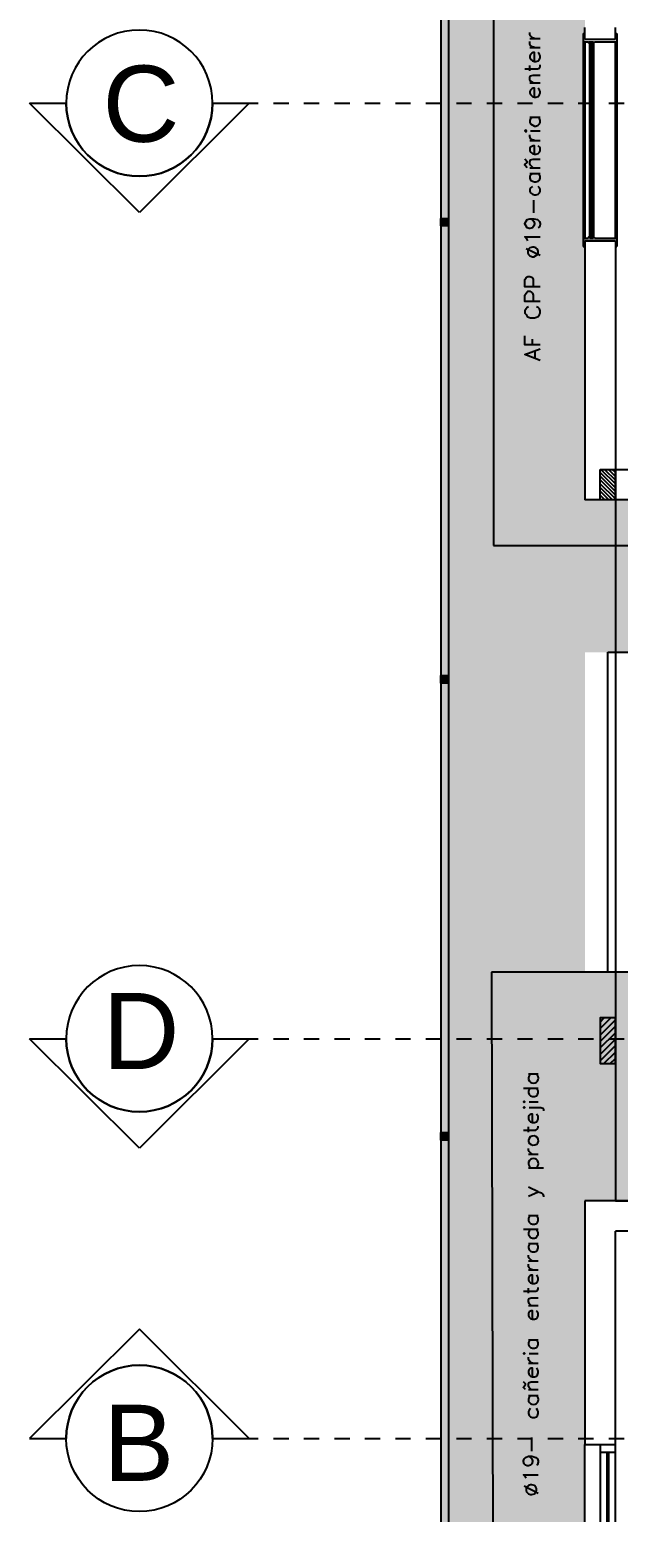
# Model space of a CAD drawing. Header units: metres. Extents: x -22 to 82, y -7 to 32.
# Drawn here: x -21.89 to -18.02, y 6.46 to 16.19 of the extents above; entities that cross this region are included whole.
import ezdxf

# ---------------------------------------------------------------- set-up
doc = ezdxf.new("R2010")
doc.units = ezdxf.units.M
doc.header["$LTSCALE"] = 2
doc.header["$MEASUREMENT"] = 0
doc.linetypes.add('BORDER', pattern=[44.45, 12.7, -6.35, 12.7, -6.35, 0, -6.35])
doc.linetypes.add('DASHDOT', pattern=[25.4, 12.7, -6.35, 0, -6.35])
doc.layers.get('0').update_dxf_attribs({"color": 252, "linetype": 'CONTINUOUS'})
for name, color, linetype in [('PDF2_-FADE-IS-AFMONT', 160, 'CONTINUOUS'), ('PDF2_-FADE-IS-TXT', 7, 'CONTINUOUS'), ('ZHATCH_VEREDA', 254, 'CONTINUOUS'), ('ZLINEA_DE_EJES', 6, 'BORDER'), ('ZSILUETAEDIFICIO', 253, 'CONTINUOUS')]:
    doc.layers.add(name, color=color, linetype=linetype)
doc.styles.add('5', font='arial.ttf', dxfattribs={"height": 5})

# ---------------------------------------------------------------- blocks, each defined once
blk = doc.blocks.new('SECCIÓN_-_EXTREMO_DE_SECCI')
for p, q in [((-0.006, 0.005983), (-0.012, 0)), ((0, 0), (-0.006, 0.005983)), ((-0.012, 0), (-0.01, 0)), ((-0.002, 0), (0, 0))]:
    blk.add_line(p, q)
blk.add_circle((-0.006, 0), 0.004)
blk.add_arc((-0.006, 0), 0.004, 0, 180)

msp = doc.modelspace()

# ---------------------------------------------------------------- hatches: boundary and pattern name
at = {"layer": 'PDF2_-FADE-IS-AFMONT'}
msp.add_hatch(color=256, dxfattribs=at).paths.add_polyline_path([(-18.5106, 3.0747), (-18.5022, 3.0747), (-18.4555, 20.5), (-18.464, 20.5)])
at = {"layer": 'ZHATCH_VEREDA'}
h = msp.add_hatch(color=256, dxfattribs=at)
h.dxf.hatch_style = 1
h.paths.add_polyline_path([(-19.1943, 20.5), (-18.2446, 20.5), (-18.2446, -1.5), (-19.1943, -1.5)])
h = msp.add_hatch(color=256, dxfattribs=at)
h.dxf.hatch_style = 1
h.paths.add_polyline_path([(-10.9944, 13.1), (-18.2444, 13.1), (-18.2444, 12.1), (-10.9944, 12.1)])
h = msp.add_hatch(color=256, dxfattribs=at)
h.dxf.hatch_style = 1
h.paths.add_polyline_path([(-10.9944, 10), (-18.2444, 10), (-18.2444, 8.5), (-10.9944, 8.5)])
at = {"layer": 'ZSILUETAEDIFICIO'}
h = msp.add_hatch(color=256, dxfattribs=at)
h.dxf.hatch_style = 1
h.paths.add_polyline_path([(-19.1388, 14.9472), (-19.1888, 14.9472), (-19.1888, 14.8972), (-19.1388, 14.8972)])
h = msp.add_hatch(dxfattribs=at)
h.set_pattern_fill('ANSI31', color=256, scale=0.14, angle=90)
h.set_pattern_definition([(135, (-13.149241, 114.654648), (-0.0123743687, -0.0123743687), [])])
h.paths.add_polyline_path([(-18.0444, 13.3), (-18.1444, 13.3), (-18.1444, 13.1), (-18.0444, 13.1)])
h = msp.add_hatch(color=256, dxfattribs=at)
h.dxf.hatch_style = 1
h.paths.add_polyline_path([(-19.1388, 11.9472), (-19.1888, 11.9472), (-19.1888, 11.8972), (-19.1388, 11.8972)])
h = msp.add_hatch(dxfattribs=at)
h.set_pattern_fill('_USER', color=256, scale=0.03, angle=225, pattern_type=0)
h.set_pattern_definition([(225, (-15.69437, 8.558854), (0.0212132, -0.0212132), [])])
h.paths.add_polyline_path([(-18.0444, 9.7), (-18.1444, 9.7), (-18.1444, 9.4), (-18.0444, 9.4)])
h = msp.add_hatch(color=256, dxfattribs=at)
h.dxf.hatch_style = 1
h.paths.add_polyline_path([(-19.1388, 8.9472), (-19.1888, 8.9472), (-19.1888, 8.8972), (-19.1388, 8.8972)])

# ---------------------------------------------------------------- linework, layer by layer
at = {"layer": 'PDF2_-FADE-IS-TXT'}
for points in [[(-18.5755, 16.1286), (-18.5883, 16.1328), (-18.601, 16.1455), (-18.6052, 16.154), (-18.6052, 16.1668)], [(-18.6052, 16.1286), (-18.5373, 16.1286)], [(-18.5755, 16.0691), (-18.5883, 16.0734), (-18.601, 16.0819), (-18.6052, 16.0903), (-18.6052, 16.1073)], [(-18.6052, 16.0691), (-18.5373, 16.0691)], [(-18.5755, 15.9757), (-18.5755, 16.0352), (-18.584, 16.0352), (-18.5925, 16.0309), (-18.601, 16.0224), (-18.6052, 16.0139), (-18.6052, 16.0012), (-18.601, 15.9927), (-18.5883, 15.98), (-18.5755, 15.9757), (-18.567, 15.9757), (-18.5501, 15.98), (-18.5416, 15.9927), (-18.5373, 16.0012), (-18.5373, 16.0139), (-18.5416, 16.0224), (-18.5501, 16.0352)], [(-18.6392, 15.929), (-18.5543, 15.929), (-18.5416, 15.9333), (-18.5373, 15.9418), (-18.5373, 15.9545)], [(-18.6052, 15.9163), (-18.6052, 15.9503)], [(-18.584, 15.8356), (-18.601, 15.8484), (-18.6052, 15.8569), (-18.6052, 15.8739), (-18.601, 15.8823), (-18.584, 15.8866), (-18.5373, 15.8866)], [(-18.6052, 15.8356), (-18.5373, 15.8356)], [(-18.5755, 15.7423), (-18.5755, 15.8017), (-18.584, 15.8017), (-18.5925, 15.7974), (-18.601, 15.789), (-18.6052, 15.7805), (-18.6052, 15.7677), (-18.601, 15.7592), (-18.5883, 15.7465), (-18.5755, 15.7423), (-18.567, 15.7423), (-18.5501, 15.7465), (-18.5416, 15.7592), (-18.5373, 15.7677), (-18.5373, 15.7805), (-18.5416, 15.789), (-18.5501, 15.8017)], [(-18.6052, 15.6107), (-18.5373, 15.6107)], [(-18.5883, 15.6107), (-18.601, 15.6022), (-18.6052, 15.5894), (-18.6052, 15.5767), (-18.601, 15.5682), (-18.5755, 15.5512), (-18.567, 15.5512), (-18.5501, 15.5597), (-18.5416, 15.5682), (-18.5373, 15.5767), (-18.5373, 15.5894), (-18.5416, 15.6022), (-18.5501, 15.6107)], [(-18.5755, 15.4578), (-18.5883, 15.4621), (-18.601, 15.4706), (-18.6052, 15.4833), (-18.6052, 15.496)], [(-18.601, 15.5215), (-18.5373, 15.5215)], [(-18.6052, 15.4578), (-18.5373, 15.4578)], [(-18.5755, 15.3687), (-18.5755, 15.4239), (-18.584, 15.4239), (-18.601, 15.4154), (-18.6052, 15.4069), (-18.6052, 15.3899), (-18.601, 15.3814), (-18.5883, 15.3729), (-18.5755, 15.3687), (-18.567, 15.3687), (-18.5501, 15.3729), (-18.5416, 15.3814), (-18.5373, 15.3899), (-18.5373, 15.4069), (-18.5416, 15.4154), (-18.5501, 15.4239)], [(-18.6222, 15.2796), (-18.6392, 15.2965), (-18.6392, 15.3008), (-18.6222, 15.3135), (-18.6222, 15.3178), (-18.6392, 15.3347)], [(-18.584, 15.2796), (-18.601, 15.2965), (-18.6052, 15.305), (-18.6052, 15.3178), (-18.601, 15.3305), (-18.584, 15.3347), (-18.5373, 15.3347)], [(-18.6052, 15.2796), (-18.5373, 15.2796)], [(-18.6052, 15.2413), (-18.5373, 15.2413)], [(-18.5883, 15.2413), (-18.601, 15.2329), (-18.6052, 15.2244), (-18.6052, 15.2116), (-18.601, 15.1989), (-18.5883, 15.1904), (-18.5755, 15.1862), (-18.567, 15.1862), (-18.5501, 15.1904), (-18.5416, 15.1989), (-18.5373, 15.2116), (-18.5373, 15.2244), (-18.5416, 15.2329), (-18.5501, 15.2413)], [(-18.5883, 15.1564), (-18.601, 15.148), (-18.6052, 15.1395), (-18.6052, 15.1225), (-18.601, 15.114), (-18.5883, 15.1055), (-18.5755, 15.1013), (-18.567, 15.1013), (-18.5501, 15.1055), (-18.5416, 15.114), (-18.5373, 15.1225), (-18.5373, 15.1395), (-18.5416, 15.148), (-18.5501, 15.1564)], [(-18.5798, 14.9824), (-18.5798, 15.0673)], [(-18.6052, 14.9442), (-18.5883, 14.94), (-18.5798, 14.9272), (-18.5755, 14.9145), (-18.5755, 14.9102), (-18.5798, 14.8975), (-18.5883, 14.8848), (-18.6052, 14.8805), (-18.6095, 14.8805), (-18.6222, 14.8848), (-18.6392, 14.9102), (-18.6392, 14.9145), (-18.6222, 14.94), (-18.6052, 14.9442), (-18.5798, 14.9442), (-18.5543, 14.94), (-18.5416, 14.9272), (-18.5373, 14.9145), (-18.5373, 14.906), (-18.5416, 14.889), (-18.5501, 14.8848)], [(-18.618, 14.7999), (-18.6222, 14.8084), (-18.6392, 14.8253), (-18.5373, 14.8253)], [(-18.6307, 14.7489), (-18.5373, 14.7065)], [(-18.5373, 14.4985), (-18.6392, 14.4985), (-18.6392, 14.5452), (-18.6307, 14.5579), (-18.6265, 14.5621), (-18.618, 14.5664), (-18.6052, 14.5664), (-18.5925, 14.5621), (-18.5883, 14.5579), (-18.584, 14.5452), (-18.584, 14.4985)], [(-18.5373, 14.4008), (-18.6392, 14.4008), (-18.6392, 14.4433), (-18.6307, 14.456), (-18.618, 14.4688), (-18.6052, 14.4688), (-18.5925, 14.4603), (-18.5883, 14.456), (-18.584, 14.4433), (-18.584, 14.4008)], [(-18.6137, 14.3669), (-18.6222, 14.3626), (-18.6307, 14.3541), (-18.6392, 14.3414), (-18.6392, 14.3244), (-18.6307, 14.3159), (-18.6222, 14.3032), (-18.6137, 14.299), (-18.601, 14.2947), (-18.5755, 14.2947), (-18.5628, 14.299), (-18.5501, 14.3032), (-18.5416, 14.3159), (-18.5373, 14.3244), (-18.5373, 14.3414), (-18.5416, 14.3541), (-18.5501, 14.3626), (-18.5628, 14.3669)], [(-18.5373, 14.1164), (-18.6392, 14.1164), (-18.6392, 14.1759)], [(-18.5883, 14.1164), (-18.5883, 14.1546)], [(-18.5373, 14.0145), (-18.6392, 14.0527), (-18.5373, 14.091)], [(-18.5713, 14.0273), (-18.5713, 14.0782)], [(-18.6137, 9.3323), (-18.5501, 9.3323)], [(-18.6477, 9.2389), (-18.5501, 9.2389)], [(-18.601, 9.2389), (-18.6095, 9.2304), (-18.6137, 9.2219), (-18.6137, 9.2092), (-18.6095, 9.1965), (-18.601, 9.188), (-18.5883, 9.1837), (-18.5755, 9.1837), (-18.5628, 9.188), (-18.5543, 9.1965), (-18.5501, 9.2092), (-18.5501, 9.2219), (-18.5543, 9.2304), (-18.5628, 9.2389)], [(-18.6095, 9.1498), (-18.5501, 9.1498)], [(-18.5883, 9.0139), (-18.5883, 9.0691), (-18.5968, 9.0691), (-18.6052, 9.0649), (-18.6095, 9.0606), (-18.6137, 9.0521), (-18.6137, 9.0352), (-18.6095, 9.0267), (-18.601, 9.0182), (-18.5883, 9.0139), (-18.5755, 9.0139), (-18.5628, 9.0182), (-18.5543, 9.0267), (-18.5501, 9.0352), (-18.5501, 9.0521), (-18.5543, 9.0606), (-18.5628, 9.0691)], [(-18.6095, 9.1116), (-18.5331, 9.1116), (-18.5203, 9.1073), (-18.5161, 9.0988), (-18.5161, 9.0903)], [(-18.6477, 8.963), (-18.567, 8.963), (-18.5543, 8.9715), (-18.5501, 8.98), (-18.5501, 8.9885)], [(-18.6137, 8.9503), (-18.6137, 8.9842)], [(-18.5883, 8.8059), (-18.601, 8.8144), (-18.6095, 8.8229), (-18.6137, 8.8314), (-18.6137, 8.8441)], [(-18.6137, 8.8059), (-18.5501, 8.8059)], [(-18.6137, 8.7168), (-18.5161, 8.7168)], [(-18.6137, 8.53), (-18.5501, 8.5597), (-18.6137, 8.5894)], [(-18.5501, 8.5597), (-18.5288, 8.5512), (-18.5203, 8.5427), (-18.5161, 8.53), (-18.5161, 8.5258)], [(-18.6137, 8.4027), (-18.5501, 8.4027)], [(-18.601, 8.4027), (-18.6095, 8.3942), (-18.6137, 8.3857), (-18.6137, 8.3687), (-18.6095, 8.3602), (-18.601, 8.3517), (-18.5883, 8.3475), (-18.5755, 8.3475), (-18.5628, 8.3517), (-18.5543, 8.3602), (-18.5501, 8.3687), (-18.5501, 8.3857), (-18.5543, 8.3942), (-18.5628, 8.4027)], [(-18.6477, 8.3135), (-18.5501, 8.3135)], [(-18.601, 8.3135), (-18.6095, 8.3008), (-18.6137, 8.2923), (-18.6137, 8.2795), (-18.6095, 8.2711), (-18.601, 8.2583), (-18.5883, 8.2541), (-18.5755, 8.2541), (-18.5628, 8.2583), (-18.5543, 8.2711), (-18.5501, 8.2795), (-18.5501, 8.2923), (-18.5543, 8.3008), (-18.5628, 8.3135)], [(-18.6137, 8.2201), (-18.5501, 8.2201)], [(-18.601, 8.2201), (-18.6095, 8.2116), (-18.6137, 8.2031), (-18.6137, 8.1904), (-18.6095, 8.1777), (-18.601, 8.1692), (-18.5883, 8.1649), (-18.5755, 8.1649), (-18.5628, 8.1692), (-18.5543, 8.1777), (-18.5501, 8.1904), (-18.5501, 8.2031), (-18.5543, 8.2116), (-18.5628, 8.2201)], [(-18.5883, 8.1055), (-18.601, 8.114), (-18.6095, 8.1225), (-18.6137, 8.131), (-18.6137, 8.1437)], [(-18.6137, 8.1055), (-18.5501, 8.1055)], [(-18.5883, 8.0461), (-18.601, 8.0503), (-18.6095, 8.0588), (-18.6137, 8.0673), (-18.6137, 8.0843)], [(-18.6137, 8.0461), (-18.5501, 8.0461)], [(-18.5883, 7.9569), (-18.5883, 8.0121), (-18.5968, 8.0121), (-18.6052, 8.0079), (-18.6095, 8.0036), (-18.6137, 7.9951), (-18.6137, 7.9782), (-18.6095, 7.9697), (-18.601, 7.9612), (-18.5883, 7.9569), (-18.5755, 7.9569), (-18.5628, 7.9612), (-18.5543, 7.9697), (-18.5501, 7.9782), (-18.5501, 7.9951), (-18.5543, 8.0036), (-18.5628, 8.0121)], [(-18.6477, 7.906), (-18.567, 7.906), (-18.5543, 7.9102), (-18.5501, 7.923), (-18.5501, 7.9315)], [(-18.6137, 7.8933), (-18.6137, 7.9272)], [(-18.5968, 7.8126), (-18.6095, 7.8253), (-18.6137, 7.8381), (-18.6137, 7.8508), (-18.6095, 7.8593), (-18.5968, 7.8635), (-18.5501, 7.8635)], [(-18.6137, 7.8126), (-18.5501, 7.8126)], [(-18.5883, 7.7235), (-18.5883, 7.7786), (-18.5968, 7.7786), (-18.6052, 7.7744), (-18.6095, 7.7701), (-18.6137, 7.7617), (-18.6137, 7.7447), (-18.6095, 7.7362), (-18.601, 7.7277), (-18.5883, 7.7235), (-18.5755, 7.7235), (-18.5628, 7.7277), (-18.5543, 7.7362), (-18.5501, 7.7447), (-18.5501, 7.7617), (-18.5543, 7.7701), (-18.5628, 7.7786)], [(-18.6137, 7.5876), (-18.5501, 7.5876)], [(-18.601, 7.5876), (-18.6095, 7.5791), (-18.6137, 7.5706), (-18.6137, 7.5537), (-18.6095, 7.5452), (-18.601, 7.5367), (-18.5883, 7.5324), (-18.5755, 7.5324), (-18.5628, 7.5367), (-18.5543, 7.5452), (-18.5501, 7.5537), (-18.5501, 7.5706), (-18.5543, 7.5791), (-18.5628, 7.5876)], [(-18.6095, 7.4985), (-18.5501, 7.4985)], [(-18.5883, 7.4348), (-18.601, 7.439), (-18.6095, 7.4518), (-18.6137, 7.4603), (-18.6137, 7.473)], [(-18.6137, 7.4348), (-18.5501, 7.4348)], [(-18.5883, 7.3456), (-18.5883, 7.4008), (-18.5968, 7.4008), (-18.6052, 7.3966), (-18.6095, 7.3923), (-18.6137, 7.3839), (-18.6137, 7.3711), (-18.6095, 7.3584), (-18.601, 7.3499), (-18.5883, 7.3456), (-18.5755, 7.3456), (-18.5628, 7.3499), (-18.5543, 7.3584), (-18.5501, 7.3711), (-18.5501, 7.3839), (-18.5543, 7.3923), (-18.5628, 7.4008)], [(-18.635, 7.2607), (-18.6477, 7.2735), (-18.6477, 7.2777), (-18.635, 7.2947), (-18.635, 7.299), (-18.6477, 7.3117)], [(-18.5968, 7.2607), (-18.6095, 7.2735), (-18.6137, 7.282), (-18.6137, 7.299), (-18.6095, 7.3074), (-18.5968, 7.3117), (-18.5501, 7.3117)], [(-18.6137, 7.2607), (-18.5501, 7.2607)], [(-18.6137, 7.2225), (-18.5501, 7.2225)], [(-18.601, 7.1376), (-18.6095, 7.1249), (-18.6137, 7.1164), (-18.6137, 7.1037), (-18.6095, 7.0909), (-18.601, 7.0825), (-18.5883, 7.0782), (-18.5755, 7.0782), (-18.5628, 7.0825), (-18.5543, 7.0909), (-18.5501, 7.1037), (-18.5501, 7.1164), (-18.5543, 7.1249), (-18.5628, 7.1376)], [(-18.5925, 6.8575), (-18.5925, 6.9466)], [(-18.6137, 6.8235), (-18.601, 6.815), (-18.5925, 6.8065), (-18.5883, 6.7938), (-18.5883, 6.7896), (-18.5925, 6.7726), (-18.601, 6.7641), (-18.6137, 6.7598), (-18.6222, 6.7598), (-18.635, 6.7641), (-18.6435, 6.7726), (-18.6477, 6.7896), (-18.6477, 6.7938), (-18.6435, 6.8065), (-18.635, 6.815), (-18.6137, 6.8235), (-18.5925, 6.8235), (-18.567, 6.815), (-18.5543, 6.8065), (-18.5501, 6.7938), (-18.5501, 6.7853), (-18.5543, 6.7683), (-18.5628, 6.7641)], [(-18.6307, 6.6792), (-18.635, 6.6877), (-18.6477, 6.7004), (-18.5501, 6.7004)], [(-18.6435, 6.6282), (-18.5501, 6.5815)]]:
    msp.add_lwpolyline(points, dxfattribs=at)
for points in [[(-18.6307, 15.513), (-18.6265, 15.5215), (-18.6307, 15.5258), (-18.6392, 15.5215)], [(-18.618, 14.7192), (-18.6137, 14.7107), (-18.6052, 14.7022), (-18.5883, 14.6937), (-18.5798, 14.6937), (-18.5543, 14.7107), (-18.5501, 14.7192), (-18.5501, 14.7319), (-18.5543, 14.7447), (-18.567, 14.7532), (-18.5798, 14.7574), (-18.5883, 14.7574), (-18.6052, 14.7532), (-18.6137, 14.7447), (-18.618, 14.7319)], [(-18.6435, 9.1455), (-18.6392, 9.1498), (-18.6435, 9.154), (-18.6477, 9.1498)], [(-18.6435, 9.1073), (-18.6392, 9.1116), (-18.6435, 9.1158), (-18.6477, 9.1116)], [(-18.6435, 7.4942), (-18.6392, 7.4985), (-18.6435, 7.5027), (-18.6477, 7.4985)], [(-18.6307, 6.5985), (-18.6265, 6.59), (-18.6137, 6.5773), (-18.601, 6.5731), (-18.5925, 6.5731), (-18.5755, 6.5773), (-18.567, 6.59), (-18.5628, 6.5985), (-18.5628, 6.6113), (-18.567, 6.6198), (-18.5755, 6.6325), (-18.5925, 6.6367), (-18.601, 6.6367), (-18.6137, 6.6325), (-18.6265, 6.6198), (-18.6307, 6.6113)]]:
    msp.add_lwpolyline(points, close=True, dxfattribs=at)
for centre, start, end in [((-18.5819, 9.3053), 125.29335, 54.70665), ((-18.5819, 8.7438), 305.29335, 234.70665), ((-18.5819, 7.1956), 125.29335, 54.70665)]:
    msp.add_arc(centre, 0.0331, start, end, dxfattribs=at)
msp.add_ellipse((-18.5818, 8.8951), major_axis=(0.0332, 0), ratio=0.911239, start_param=3.425707, end_param=9.708892, dxfattribs=at)
at = {"layer": 'ZLINEA_DE_EJES', "linetype": 'DASHDOT', "ltscale": 0.001}
for p, q in [((-20.6876, 15.7032, 0), (33.3816, 15.7032, 0)), ((-20.6876, 9.5638, 0), (33.3816, 9.5638, 0)), ((-20.6876, 6.9404, 0), (33.3816, 6.9404, 0))]:
    msp.add_line(p, q, dxfattribs=at)
at = {"layer": 'ZSILUETAEDIFICIO'}
for p, q in [((-18.8448, 21.0379), (-18.8445, 12.8005)), ((-19.1888, 17.8972, 0), (-19.1888, 14.9472, 0)), ((-19.1388, 17.8972, 0), (-19.1388, 14.9472, 0)), ((-18.2446, 16.1229, 0), (-18.2446, 16.2, 0)), ((-18.0446, 16.1229, 0), (-18.0446, 16.2, 0)), ((-18.2446, 16.1229, 0), (-18.0446, 16.1229, 0)), ((-19.1888, 14.8972, 0), (-19.1888, 14.9472, 0)), ((-19.1888, 14.9472, 0), (-19.1388, 14.9472, 0)), ((-19.1888, 14.8972, 0), (-19.1888, 11.9472, 0)), ((-19.1388, 14.8972, 0), (-19.1888, 14.8972, 0)), ((-19.1388, 14.9472, 0), (-19.1388, 14.8972, 0)), ((-19.1388, 14.8972, 0), (-19.1388, 11.9472, 0)), ((-18.0446, 14.8), (-18.2446, 14.8, 0)), ((-18.2446, 14.8, 0), (-18.2446, 13.1, 0)), ((-18.2446, 14.8, 0), (-18.0446, 14.8, 0)), ((-18.0446, 14.8, 0), (-18.0446, 13.3, 0)), ((-18.0444, 13.3), (-17.7398, 13.3)), ((-18.0444, 13.1), (-18.0444, 13.3)), ((-18.0444, 13.1), (-18.0444, 8.5)), ((-17.7398, 13.1), (-18.0444, 13.1)), ((-10.9944, 13.1), (-18.0444, 13.1)), ((-18.0444, 13.1), (-18.0444, 8.5)), ((-18.8445, 12.8005), (-10.9944, 12.8005)), ((-18.0944, 12.1), (-10.9944, 12.1)), ((-18.0944, 10), (-18.0944, 12.1)), ((-19.1888, 11.8972, 0), (-19.1888, 11.9472, 0)), ((-19.1888, 11.9472, 0), (-19.1388, 11.9472, 0)), ((-19.1888, 11.8972, 0), (-19.1888, 8.9472, 0)), ((-19.1388, 11.8972, 0), (-19.1888, 11.8972, 0)), ((-19.1388, 11.9472, 0), (-19.1388, 11.8972, 0)), ((-19.1388, 11.8972, 0), (-19.1388, 8.9472, 0)), ((-10.9944, 10.0004), (-18.8569, 10.0006)), ((-18.8569, 10.0006), (-18.8319, -0.6967)), ((-10.9944, 10), (-18.0944, 10)), ((-19.1888, 8.8972, 0), (-19.1888, 8.9472, 0)), ((-19.1888, 8.9472, 0), (-19.1388, 8.9472, 0)), ((-19.1888, 8.8972, 0), (-19.1888, 5.9472, 0)), ((-19.1388, 8.8972, 0), (-19.1888, 8.8972, 0)), ((-19.1388, 8.9472, 0), (-19.1388, 8.8972, 0)), ((-19.1388, 8.8972, 0), (-19.1388, 5.9472, 0)), ((-16.8944, 8.5, 0), (-18.2444, 8.5, 0)), ((-18.2444, 8.5, 0), (-18.2444, 6.9, 0)), ((-18.0444, 8.5), (-10.9944, 8.5)), ((-16.8944, 8.3, 0), (-18.0444, 8.3, 0)), ((-18.0444, 6.9), (-18.0444, 8.3)), ((-18.2444, 6.9, 0), (-18.0444, 6.9, 0))]:
    msp.add_line(p, q, dxfattribs=at)
at = {"layer": 'ZSILUETAEDIFICIO', "linetype": 'Continuous'}
for p, q in [((-18.256, 16.1611, 0), (-18.256, 14.7619, 0)), ((-18.256, 16.1611, 0), (-18.2446, 16.1611, 0)), ((-18.0446, 16.1611, 0), (-18.0349, 16.1611, 0)), ((-18.0349, 16.1611, 0), (-18.0349, 14.7619, 0)), ((-18.256, 16.1065, 0), (-18.2206, 16.1065, 0)), ((-18.2446, 16.1065, 0), (-18.2446, 14.8165, 0)), ((-18.2139, 16.1065, 0), (-18.188, 16.1065, 0)), ((-18.188, 16.099, 0), (-18.188, 16.1065, 0)), ((-18.1814, 16.099, 0), (-18.188, 16.099, 0)), ((-18.1814, 16.1065, 0), (-18.0349, 16.1065, 0)), ((-18.1814, 16.1065, 0), (-18.1814, 16.099, 0)), ((-18.0446, 14.8165, 0), (-18.0446, 16.1065, 0)), ((-18.256, 14.8165, 0), (-18.2206, 14.8165, 0)), ((-18.2139, 14.8165, 0), (-18.188, 14.8165, 0)), ((-18.1814, 14.824, 0), (-18.188, 14.824, 0)), ((-18.188, 14.824, 0), (-18.188, 14.8165, 0)), ((-18.1814, 14.8165, 0), (-18.1814, 14.824, 0)), ((-18.1814, 14.8165, 0), (-18.0349, 14.8165, 0)), ((-18.256, 14.7619, 0), (-18.2446, 14.7619, 0)), ((-18.0446, 14.7619, 0), (-18.0349, 14.7619, 0)), ((-18.2444, 5.7, 0), (-18.2444, 6.9, 0)), ((-18.1447, 6.9, 0), (-18.1447, 5.7, 0)), ((-18.0444, 6.8485, 0), (-18.1447, 6.8485, 0)), ((-18.1004, 6.8485, 0), (-18.1004, 5.7503, 0)), ((-18.0883, 5.7503, 0), (-18.0883, 6.8485, 0)), ((-18.0444, 6.848, 0), (-18.0444, 6.9, 0)), ((-18.0444, 5.7, 0), (-18.0444, 6.9, 0))]:
    msp.add_line(p, q, dxfattribs=at)
at = {"layer": 'ZSILUETAEDIFICIO', "color": 252, "ltscale": 2}
msp.add_line((-18.0446, 14.8, 0), (-18.0446, 14.8, 0), dxfattribs=at)
msp.add_line((-18.0446, 14.8, 0), (-18.0446, 14.8, 0), dxfattribs=at)
msp.add_line((-18.0446, 14.8, 0), (-18.0446, 14.8, 0), dxfattribs=at)
at = {"layer": 'ZSILUETAEDIFICIO', "linetype": 'Continuous', "elevation": 0}
for points in [[(-18.2139, 16.1065), (-18.2139, 16.1065), (-18.2139, 16.099), (-18.2206, 16.099), (-18.2206, 16.1065)], [(-18.2139, 16.1065), (-18.2139, 14.8165)], [(-18.2086, 16.1065), (-18.2086, 14.8165)], [(-18.1938, 16.1065), (-18.1938, 14.8165)], [(-18.188, 16.1065), (-18.188, 14.8165)], [(-18.2139, 14.8165), (-18.2139, 14.8165), (-18.2139, 14.824), (-18.2206, 14.824), (-18.2206, 14.8165)]]:
    msp.add_lwpolyline(points, dxfattribs=at)
at = {"layer": 'ZSILUETAEDIFICIO'}
for points in [[(-18.1444, 13.3), (-18.0444, 13.3), (-18.0444, 13.1), (-18.1444, 13.1)], [(-18.0444, 9.7), (-18.1444, 9.7), (-18.1444, 9.4), (-18.0444, 9.4)]]:
    msp.add_lwpolyline(points, close=True, dxfattribs=at)
at = {"layer": 'ZSILUETAEDIFICIO', "elevation": 0}
msp.add_lwpolyline([(-18.0446, 13.1), (-18.2446, 13.1)], dxfattribs=at)

# ---------------------------------------------------------------- block references
at = {"layer": 'ZLINEA_DE_EJES', "extrusion": (0, 0, -1), "xscale": 120, "yscale": 120, "zscale": 120, "rotation": 180}
for p in [(20.4476, 15.7032, 0), (20.4476, 9.5638, 0)]:
    msp.add_blockref('SECCIÓN_-_EXTREMO_DE_SECCI', p, dxfattribs=at)
at = {"layer": 'ZLINEA_DE_EJES', "extrusion": (0, 0, -1), "xscale": -120, "yscale": 120, "zscale": 120}
msp.add_blockref('SECCIÓN_-_EXTREMO_DE_SECCI', (20.4476, 6.9404, 0), dxfattribs=at)

# ---------------------------------------------------------------- texts
at = {"layer": 'ZLINEA_DE_EJES', "style": '5'}
msp.add_text('C', height=0.5, rotation=360, dxfattribs=at).set_placement((-21.4094, 15.4497, 0))
for s, p in [('D', (-21.4094, 9.3642, 0)), ('B', (-21.4052, 6.6617, 0))]:
    msp.add_text(s, height=0.5, dxfattribs=at).set_placement(p)

doc.saveas('drawing.dxf')
